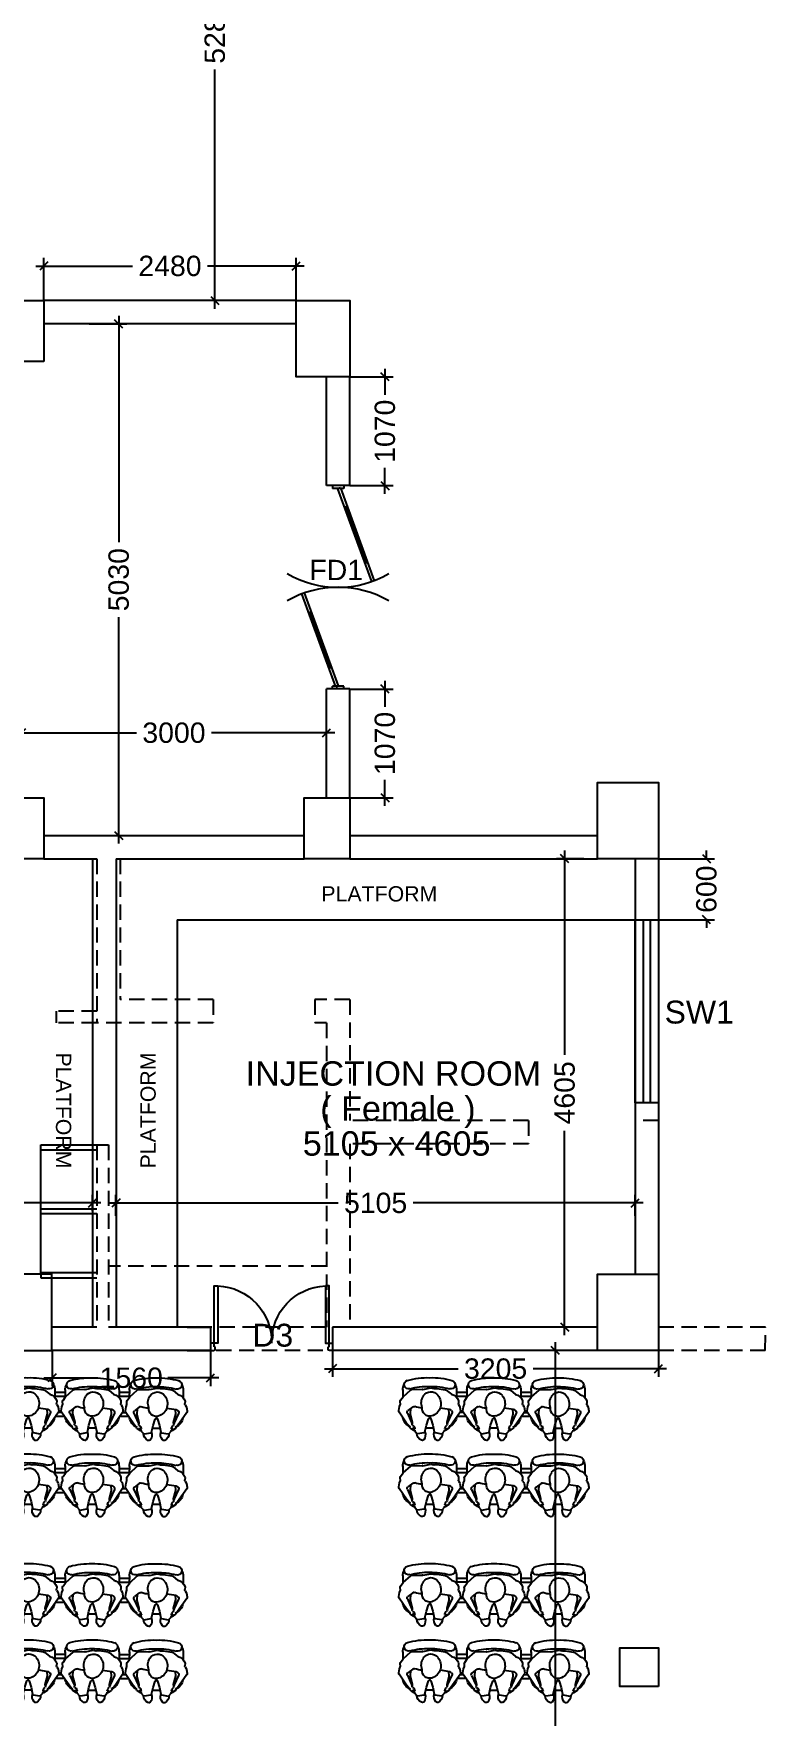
# Model space of a CAD drawing. Extents: x 6345096 to 6738923, y -6490958 to -6305885.
# Drawn here: x 6583974 to 6591169, y -6417014 to -6400465 of the extents above; entities that cross this region are included whole.
import ezdxf
from ezdxf.enums import TextEntityAlignment as Align

# ---------------------------------------------------------------- set-up
doc = ezdxf.new("R2010")
doc.units = 0
doc.header["$LTSCALE"] = 600
doc.header["$MEASUREMENT"] = 0
doc.header["$PDMODE"] = 35
doc.linetypes.add('HIDDEN', pattern=[0.375, 0.25, -0.125])
doc.layers.get('0').update_dxf_attribs({"linetype": 'CONTINUOUS'})
doc.layers.get('Defpoints').update_dxf_attribs({"linetype": 'CONTINUOUS'})
for name, color, linetype in [('8', 8, 'CONTINUOUS'), ('Counter', 7, 'CONTINUOUS'), ('DOOR', 32, 'CONTINUOUS'), ('Fire Door', 10, 'CONTINUOUS'), ('FURN', 32, 'CONTINUOUS'), ('furniture', 33, 'CONTINUOUS'), ('HS', 251, 'CONTINUOUS'), ('joinery', 7, 'CONTINUOUS'), ('LA-column', 3, 'CONTINUOUS'), ('Room Dim', 1, 'CONTINUOUS'), ('T Wall', 8, 'CONTINUOUS'), ('TEXT', 6, 'CONTINUOUS'), ('Walls', 7, 'CONTINUOUS'), ('WIN', 151, 'CONTINUOUS'), ('Working Dim', 5, 'CONTINUOUS')]:
    doc.layers.add(name, color=color, linetype=linetype)
doc.styles.add('ari', font='arial.ttf')
doc.styles.add('ARIAL', font='arial.ttf')
doc.dimstyles.new('int. dim', dxfattribs={"dimtxt": 200, "dimasz": 80, "dimexe": 80, "dimexo": 0, "dimgap": 70, "dimtad": 0, "dimdec": 0, "dimzin": 12, "dimdsep": 46, "dimtxsty": 'ari', "dimblk": 'OBLIQUE', "dimcen": 2, "dimdle": 80, "dimclrd": 256, "dimclre": 256, "dimclrt": 6, "dimadec": 0, "dimazin": 0, "dimtfac": 1, "dimtdec": 0, "dimtix": 1, "dimtmove": 2, "dimatfit": 3, "dimfxl": 1, "dimtolj": 1, "dimtzin": 0, "dimlwd": -1, "dimlwe": -1, "dimarcsym": 0})

# ---------------------------------------------------------------- blocks, each defined once
blk = doc.blocks.new('A$C6F2C55AD')
at = {"layer": 'furniture', "color": 8}
for p, q in [((-379, 896), (-303, 896)), ((-309, 892), (-377, 818)), ((-274, 917), (-309, 892)), ((-236, 919), (-260, 921)), ((-212, 928), (-236, 919)), ((-172, 935), (-212, 928)), ((-209, 798), (-173, 844)), ((-50, 857), (-157, 931)), ((-148, 850), (-56, 808)), ((-25, 837), (-50, 857)), ((-19, 827), (-25, 837)), ((-381, 699), (-397, 621)), ((-383, 803), (-381, 703)), ((-56, 808), (-40, 802)), ((-7, 824), (-15, 825)), ((-8, 781), (4, 776)), ((-1, 787), (-5, 793)), ((5, 781), (-1, 787)), ((24, 785), (0, 820)), ((0, 792), (11, 789)), ((0, 593), (0, 669)), ((11, 789), (19, 779)), ((-397, 621), (-391, 593)), ((-391, 588), (-392, 559)), ((-392, 559), (-379, 478)), ((-200, 528), (-187, 436)), ((-375, 468), (-334, 417)), ((-374, 366), (-301, 366)), ((-355, 366), (-355, 265)), ((-316, 366), (-316, 265)), ((-269, 348), (-244, 349)), ((-232, 346), (-216, 336)), ((-208, 333), (-172, 327)), ((-187, 436), (-173, 418)), ((-157, 331), (-50, 405)), ((-148, 412), (-56, 454)), ((-119, 356), (-119, 275)), ((-56, 454), (-40, 459)), ((-50, 405), (-25, 425)), ((-40, 459), (-29, 462)), ((-25, 425), (-19, 435)), ((-15, 437), (-7, 438)), ((2, 482), (-10, 477)), ((-3, 469), (3, 477)), ((11, 473), (-3, 469)), ((0, 442), (24, 477)), ((4, 481), (2, 482)), ((3, 477), (4, 481)), ((19, 483), (11, 473)), ((-383, 172), (-381, 72)), ((-379, 265), (-303, 265)), ((-309, 261), (-377, 187)), ((-374, 265), (-303, 265)), ((-274, 286), (-309, 261)), ((-236, 288), (-260, 290)), ((-212, 297), (-236, 288)), ((-172, 304), (-212, 297)), ((-209, 167), (-173, 213)), ((-157, 331), (-157, 300)), ((-50, 226), (-157, 300)), ((-148, 219), (-56, 177)), ((-56, 177), (-40, 171)), ((-25, 206), (-50, 226)), ((-19, 196), (-25, 206)), ((-7, 193), (-15, 194)), ((24, 154), (0, 189)), ((-381, 68), (-397, -10)), ((-8, 151), (4, 145)), ((-1, 156), (-5, 162)), ((5, 150), (-1, 156)), ((0, 162), (11, 158)), ((0, -38), (0, 38)), ((11, 158), (19, 148)), ((-397, -10), (-391, -38)), ((-391, -43), (-392, -72)), ((-392, -72), (-379, -153)), ((-375, -163), (-334, -214)), ((-200, -103), (-187, -195)), ((2, -149), (-10, -154)), ((-3, -162), (3, -154)), ((11, -158), (-3, -162)), ((0, -189), (24, -154)), ((4, -150), (2, -149)), ((3, -154), (4, -150)), ((19, -148), (11, -158)), ((-379, -265), (-301, -265)), ((-355, -265), (-355, -366)), ((-316, -265), (-316, -366)), ((-269, -283), (-244, -282)), ((-232, -285), (-216, -295)), ((-172, -327), (-212, -334)), ((-208, -298), (-172, -304)), ((-187, -195), (-173, -213)), ((-157, -300), (-50, -226)), ((-157, -300), (-157, -331)), ((-50, -405), (-157, -331)), ((-148, -219), (-56, -177)), ((-119, -275), (-119, -356)), ((-56, -177), (-40, -171)), ((-50, -226), (-25, -206)), ((-40, -171), (-29, -169)), ((-25, -206), (-19, -196)), ((-15, -194), (-7, -193)), ((-383, -459), (-381, -559)), ((-379, -366), (-303, -366)), ((-309, -370), (-377, -444)), ((-374, -366), (-303, -366)), ((-274, -345), (-309, -370)), ((-236, -343), (-260, -341)), ((-212, -334), (-236, -343)), ((-209, -464), (-173, -418)), ((-148, -412), (-56, -454)), ((-56, -454), (-40, -459)), ((-25, -425), (-50, -405)), ((-19, -435), (-25, -425)), ((-7, -438), (-15, -437)), ((-8, -480), (4, -486)), ((-1, -475), (-5, -469)), ((5, -481), (-1, -475)), ((24, -477), (0, -442)), ((0, -469), (11, -473)), ((11, -473), (19, -483)), ((-381, -563), (-397, -641)), ((-397, -641), (-391, -668)), ((0, -669), (0, -593)), ((-391, -674), (-392, -703)), ((-392, -703), (-379, -784)), ((-375, -793), (-334, -844)), ((-200, -734), (-187, -826)), ((-187, -826), (-173, -844)), ((-148, -850), (-56, -808)), ((-56, -808), (-40, -802)), ((-40, -802), (-29, -800)), ((-25, -837), (-19, -827)), ((-15, -825), (-7, -824)), ((2, -780), (-10, -785)), ((-3, -793), (3, -785)), ((11, -789), (-3, -793)), ((0, -820), (24, -785)), ((4, -781), (2, -780)), ((3, -785), (4, -781)), ((19, -779), (11, -789)), ((-379, -896), (-301, -896)), ((-269, -914), (-244, -913)), ((-232, -916), (-216, -926)), ((-208, -929), (-172, -935)), ((-157, -931), (-50, -857)), ((-50, -857), (-25, -837))]:
    blk.add_line(p, q, dxfattribs=at)
for points in [[(-193, 818), (-141, 822), (-59, 802), (-42, 803)], [(-42, 459), (-59, 460), (-141, 440), (-187, 443)], [(-193, 188), (-141, 191), (-59, 171), (-42, 172)], [(-42, -172), (-59, -171), (-141, -191), (-187, -188)], [(-193, -443), (-141, -440), (-59, -460), (-42, -459)], [(-42, -803), (-59, -802), (-141, -822), (-187, -819)]]:
    blk.add_lwpolyline(points, dxfattribs=at)
for points in [[(24, 781), (52, 756, -0.259848), (54, 749), (43, 683, -0.302547), (37, 677), (-30, 662), (-92, 642), (-107, 628), (-92, 620), (-30, 600), (37, 585, -0.302547), (43, 578), (54, 513, -0.259848), (52, 506), (24, 481)], [(24, 150), (52, 125, -0.259848), (54, 118), (43, 52, -0.302547), (37, 46), (-30, 31), (-92, 11), (-107, -3), (-92, -11), (-30, -31), (37, -46, -0.302547), (43, -52), (54, -118, -0.259848), (52, -125), (24, -150)], [(24, -481), (52, -506, -0.259848), (54, -513), (43, -578, -0.302547), (37, -585), (-30, -600), (-92, -620), (-107, -633), (-92, -642), (-30, -662), (37, -677, -0.302547), (43, -683), (54, -749, -0.259848), (52, -756), (24, -781)]]:
    blk.add_lwpolyline(points, format="xyb", dxfattribs=at)
for points in [[(115, 689, 0.28165), (118, 712, 0.281432), (52, 756, -0.259848), (54, 749), (43, 683, -0.302547), (37, 677, 0.254294)], [(115, 58, 0.28165), (118, 81, 0.281432), (52, 125, -0.259848), (54, 118), (43, 52, -0.302547), (37, 46, 0.254294)], [(115, -573, 0.28165), (118, -550, 0.281432), (52, -506, -0.259848), (54, -513), (43, -578, -0.302547), (37, -585, 0.254294)]]:
    blk.add_lwpolyline(points, format="xyb", close=True, dxfattribs=at)
for centre, radius, start, end in [((236, 652), 733, 164.361, 181.6247), ((-429, 838), 43.2, 344.361, 164.361), ((-374, 771), 125, 90, 118.9699), ((-262, 900), 20.7, 84.2936, 126.1379), ((-157, 832), 20.7, 65.5125, 142.3991), ((-168, 914), 20.7, 55.2478, 99.1519), ((-125, 771), 125, 25.4407, 79.8153), ((236, 652), 647, 164.361, 181.8419), ((-362, 803), 20.7, 137.3161, 180.8191), ((-402, 703), 20.7, 348.8982, 0.8191), ((-269, 619), 89.1, 123.3122, 231.3111), ((-250, 591), 122, 67.1497, 123.3122), ((-193, 785), 20.7, 142.3991, 201.4261), ((-409, 700), 211, 1.1807, 21.4261), ((-192, 631), 73.9, 343.9718, 98.0509), ((-37, 793), 10.2, 45.435, 108.1784), ((-5, 806), 24.7, 193.9888, 263.5389), ((-15, 829), 4.56, 211.6328, 266.4385), ((-8, 814), 9.9, 34.2468, 86.4385), ((-3, 788), 5.09, 52.4637, 108.4149), ((0, 781), 6.05, 308.4181, 329.2946), ((3, 779), 2.67, 329.2946, 45.0334), ((21, 780), 2.15, 218.553, 288.5809), ((20, 783), 4.98, 288.5809, 18.6143), ((236, 610), 733, 178.3753, 195.639), ((236, 610), 647, 178.1581, 195.639), ((-411, 589), 20.7, 357.1355, 11.8973), ((-242, 652), 131, 231.3111, 285.5429), ((-240, 645), 124, 285.5429, 343.9718), ((62, 513), 75.9, 47.3296, 108.8978), ((49, 588), 82.7, 271.2733, 329.4641), ((98, 552), 22.8, 344.3632, 47.2828), ((-429, 424), 43.2, 195.639, 15.639), ((-374, 491), 125, 241.0301, 270), ((-358, 481), 20.7, 189.3001, 218.6806), ((-238, 442), 99.4, 194.4561, 251.4627), ((-243, 329), 20.7, 58.0246, 92.8591), ((-205, 354), 20.7, 238.0246, 260.8481), ((-157, 430), 20.7, 217.6009, 294.4875), ((-125, 491), 125, 280.1847, 334.5593), ((-7, 453), 24.1, 96.9092, 158.3871), ((-15, 432), 4.56, 93.5615, 148.3672), ((-8, 447), 9.9, 273.5615, 325.7532), ((21, 481), 2.15, 71.4191, 141.447), ((20, 479), 4.98, 341.3857, 71.4191), ((236, 21), 733, 164.361, 181.6247), ((-429, 207), 43.2, 344.361, 164.361), ((-374, 140), 125, 90, 118.9699), ((236, 21), 647, 164.361, 181.8419), ((-362, 173), 20.7, 137.3161, 180.8191), ((-262, 270), 20.7, 84.2936, 126.1379), ((-193, 154), 20.7, 142.3991, 201.4261), ((-157, 201), 20.7, 65.5125, 142.3991), ((-168, 348), 20.7, 260.8481, 304.7522), ((-168, 283), 20.7, 55.2478, 99.1519), ((-125, 140), 125, 25.4407, 79.8153), ((-37, 162), 10.2, 45.435, 108.1784), ((-5, 175), 24.7, 193.9888, 263.5389), ((-15, 198), 4.56, 211.6328, 266.4385), ((-8, 184), 9.9, 34.2468, 86.4385), ((236, -21), 733, 178.3753, 195.639), ((236, -21), 647, 178.1581, 195.639), ((-402, 72), 20.7, 348.8982, 0.8191), ((-269, -12), 89.1, 123.3122, 231.3111), ((-250, -40), 122, 67.1497, 123.3122), ((-409, 69), 211, 1.1807, 21.4261), ((-192, 0), 73.9, 343.9718, 98.0509), ((-3, 157), 5.09, 52.4637, 108.4149), ((0, 150), 6.05, 308.4181, 329.2946), ((3, 148), 2.67, 329.2946, 45.0334), ((21, 149), 2.15, 218.553, 288.5809), ((20, 152), 4.98, 288.5809, 18.6143), ((-411, -42), 20.7, 357.1355, 11.8973), ((-358, -150), 20.7, 189.3001, 218.6806), ((-242, 21), 131, 231.3111, 285.5429), ((-240, 14), 124, 285.5429, 343.9718), ((-7, -178), 24.1, 96.9092, 158.3871), ((21, -149), 2.15, 71.4191, 141.447), ((20, -152), 4.98, 341.3857, 71.4191), ((62, -118), 75.9, 47.3296, 108.8978), ((49, -43), 82.7, 271.2733, 329.4641), ((98, -79), 22.8, 344.3632, 47.2828), ((-429, -207), 43.2, 195.639, 15.639), ((-374, -140), 125, 241.0301, 270), ((-238, -189), 99.4, 194.4561, 251.4627), ((-243, -302), 20.7, 58.0246, 92.8591), ((-205, -277), 20.7, 238.0246, 260.8481), ((-157, -201), 20.7, 217.6009, 294.4875), ((-168, -283), 20.7, 260.8481, 304.7522), ((-168, -348), 20.7, 55.2478, 99.1519), ((-125, -140), 125, 280.1847, 334.5593), ((-15, -198), 4.56, 93.5615, 148.3672), ((-8, -184), 9.9, 273.5615, 325.7532), ((236, -610), 733, 164.361, 181.6247), ((-429, -424), 43.2, 344.361, 164.361), ((-374, -491), 125, 90, 118.9699), ((236, -610), 647, 164.361, 181.8419), ((-362, -458), 20.7, 137.3161, 180.8191), ((-262, -361), 20.7, 84.2936, 126.1379), ((-193, -477), 20.7, 142.3991, 201.4261), ((-409, -562), 211, 1.1807, 21.4261), ((-157, -430), 20.7, 65.5125, 142.3991), ((-125, -491), 125, 25.4407, 79.8153), ((-37, -469), 10.2, 45.435, 108.1784), ((-5, -456), 24.7, 193.9888, 263.5389), ((-15, -432), 4.56, 211.6328, 266.4385), ((-8, -447), 9.9, 34.2468, 86.4385), ((-3, -473), 5.09, 52.4637, 108.4149), ((0, -481), 6.05, 308.4181, 329.2946), ((3, -483), 2.67, 329.2946, 45.0334), ((21, -481), 2.15, 218.553, 288.5809), ((20, -479), 4.98, 288.5809, 18.6143), ((236, -652), 733, 178.3753, 195.639), ((236, -652), 647, 178.1581, 195.639), ((-402, -559), 20.7, 348.8982, 0.8191), ((-269, -643), 89.1, 123.3122, 231.3111), ((-250, -671), 122, 67.1497, 123.3122), ((-240, -617), 124, 285.5429, 343.9718), ((-192, -631), 73.9, 343.9718, 98.0509), ((-429, -838), 43.2, 195.639, 15.639), ((-411, -673), 20.7, 357.1355, 11.8973), ((-358, -781), 20.7, 189.3001, 218.6806), ((-242, -610), 131, 231.3111, 285.5429), ((-125, -771), 125, 280.1847, 334.5593), ((-7, -809), 24.1, 96.9092, 158.3871), ((-15, -829), 4.56, 93.5615, 148.3672), ((-8, -814), 9.9, 273.5615, 325.7532), ((21, -780), 2.15, 71.4191, 141.447), ((20, -783), 4.98, 341.3857, 71.4191), ((62, -749), 75.9, 47.3296, 108.8978), ((49, -674), 82.7, 271.2733, 329.4641), ((98, -710), 22.8, 344.3632, 47.2828), ((-374, -771), 125, 241.0301, 270), ((-238, -820), 99.4, 194.4561, 251.4627), ((-243, -933), 20.7, 58.0246, 92.8591), ((-205, -908), 20.7, 238.0246, 260.8481), ((-157, -832), 20.7, 217.6009, 294.4875), ((-168, -914), 20.7, 260.8481, 304.7522)]:
    blk.add_arc(centre, radius, start, end, dxfattribs=at)
blk = doc.blocks.new('_Oblique')
at = {"color": 0, "linetype": 'ByBlock', "lineweight": -2}
blk.add_line((-0.5, -0.5), (0.5, 0.5), dxfattribs=at)
blk = doc.blocks.new('*D290')
at = {"layer": 'Defpoints', "color": 0, "transparency": 16777216}
for p in [(6589104, -6413415), (6589105, -6413415, 5), (6589105, -6432804, 5)]:
    blk.add_point(p, dxfattribs=at)
at = {"layer": 'Working Dim', "transparency": 16777216}
for p, q in [((6589104, -6413335), (6589104, -6422673)), ((6589105, -6413415), (6589024, -6413415)), ((6589104, -6432884), (6589104, -6423546)), ((6589105, -6432804), (6589024, -6432804))]:
    blk.add_line(p, q, dxfattribs=at)
at = {"layer": 'Working Dim', "transparency": 16777216, "xscale": 80, "yscale": 80, "zscale": 80}
for p, rotation in [((6589104, -6413415), 90), ((6589104, -6432804), 270)]:
    blk.add_blockref('_Oblique', p, dxfattribs=dict(at, rotation=rotation))
at = {"layer": 'Working Dim', "color": 6, "transparency": 16777216, "insert": (6589104, -6423109), "char_height": 200, "attachment_point": 5, "rotation": 90, "style": 'ari'}
blk.add_mtext('\\A1;19390', dxfattribs=at)
blk = doc.blocks.new('*D1313')
at = {"layer": 'Defpoints', "color": 0, "transparency": 16777216}
for p in [(6585756, -6397810), (6586484, -6397810, -2), (6586484, -6403090, -2)]:
    blk.add_point(p, dxfattribs=at)
at = {"layer": 'Working Dim', "transparency": 16777216}
for p, q in [((6586484, -6397810), (6585676, -6397810)), ((6585756, -6397730), (6585756, -6400081)), ((6585756, -6403170), (6585756, -6400818)), ((6586484, -6403090), (6585676, -6403090))]:
    blk.add_line(p, q, dxfattribs=at)
at = {"layer": 'Working Dim', "transparency": 16777216, "xscale": 80, "yscale": 80, "zscale": 80}
for p, rotation in [((6585756, -6397810), 90), ((6585756, -6403090), 270)]:
    blk.add_blockref('_Oblique', p, dxfattribs=dict(at, rotation=rotation))
at = {"layer": 'Working Dim', "color": 6, "transparency": 16777216, "insert": (6585756, -6400450), "char_height": 200, "attachment_point": 5, "rotation": 90, "style": 'ari'}
blk.add_mtext('\\A1;5280', dxfattribs=at)
blk = doc.blocks.new('*D1314')
at = {"layer": 'Defpoints', "color": 0, "transparency": 16777216}
for p in [(6583854, -6407263, 15), (6586855, -6407341), (6586855, -6407355, 16)]:
    blk.add_point(p, dxfattribs=at)
at = {"layer": 'Working Dim', "transparency": 16777216}
for p, q in [((6583854, -6407263), (6583854, -6407421)), ((6586855, -6407355), (6586855, -6407261)), ((6583774, -6407341), (6584986, -6407341)), ((6586935, -6407341), (6585723, -6407341))]:
    blk.add_line(p, q, dxfattribs=at)
at = {"layer": 'Working Dim', "transparency": 16777216, "xscale": 80, "yscale": 80, "zscale": 80, "rotation": 180}
blk.add_blockref('_Oblique', (6583854, -6407341), dxfattribs=at)
at = {"layer": 'Working Dim', "transparency": 16777216, "xscale": 80, "yscale": 80, "zscale": 80}
blk.add_blockref('_Oblique', (6586855, -6407341), dxfattribs=at)
at = {"layer": 'Working Dim', "color": 6, "transparency": 16777216, "insert": (6585354, -6407341), "char_height": 200, "attachment_point": 5, "style": 'ari'}
blk.add_mtext('\\A1;3000', dxfattribs=at)
blk = doc.blocks.new('*D1323')
at = {"layer": 'Defpoints', "color": 0, "transparency": 16777216}
for p in [(6584519, -6403320, 6), (6584811, -6403320), (6584519, -6408350, 2)]:
    blk.add_point(p, dxfattribs=at)
at = {"layer": 'Working Dim', "transparency": 16777216}
for p, q in [((6584811, -6403240), (6584811, -6405467)), ((6584519, -6403320), (6584891, -6403320)), ((6584811, -6408430), (6584811, -6406203)), ((6584519, -6408350), (6584891, -6408350))]:
    blk.add_line(p, q, dxfattribs=at)
at = {"layer": 'Working Dim', "transparency": 16777216, "xscale": 80, "yscale": 80, "zscale": 80}
for p, rotation in [((6584811, -6403320), 90), ((6584811, -6408350), 270)]:
    blk.add_blockref('_Oblique', p, dxfattribs=dict(at, rotation=rotation))
at = {"layer": 'Working Dim', "color": 6, "transparency": 16777216, "insert": (6584811, -6405835), "char_height": 200, "attachment_point": 5, "rotation": 90, "style": 'ari'}
blk.add_mtext('\\A1;5030', dxfattribs=at)
blk = doc.blocks.new('*D1350')
at = {"layer": 'Defpoints', "color": 0, "transparency": 16777216}
for p in [(6584075, -6402750), (6584075, -6403090), (6586555, -6403090)]:
    blk.add_point(p, dxfattribs=at)
at = {"layer": 'Working Dim', "transparency": 16777216}
for p, q in [((6583995, -6402750), (6584945, -6402750)), ((6584075, -6403090), (6584075, -6402670)), ((6586635, -6402750), (6585685, -6402750)), ((6586555, -6403090), (6586555, -6402670))]:
    blk.add_line(p, q, dxfattribs=at)
at = {"layer": 'Working Dim', "transparency": 16777216, "xscale": 80, "yscale": 80, "zscale": 80, "rotation": 180}
blk.add_blockref('_Oblique', (6584075, -6402750), dxfattribs=at)
at = {"layer": 'Working Dim', "transparency": 16777216, "xscale": 80, "yscale": 80, "zscale": 80}
blk.add_blockref('_Oblique', (6586555, -6402750), dxfattribs=at)
at = {"layer": 'Working Dim', "color": 6, "transparency": 16777216, "insert": (6585315, -6402750), "char_height": 200, "attachment_point": 5, "style": 'ari'}
blk.add_mtext('\\A1;2480', dxfattribs=at)
blk = doc.blocks.new('*D1351')
at = {"layer": 'Defpoints', "color": 0, "transparency": 16777216}
for p in [(6587085, -6403840), (6587429, -6403840), (6587085, -6404910)]:
    blk.add_point(p, dxfattribs=at)
at = {"layer": 'Working Dim', "transparency": 16777216}
for p, q in [((6587429, -6403760), (6587429, -6404016)), ((6587085, -6403840), (6587509, -6403840)), ((6587429, -6404990), (6587429, -6404734)), ((6587085, -6404910), (6587509, -6404910))]:
    blk.add_line(p, q, dxfattribs=at)
at = {"layer": 'Working Dim', "transparency": 16777216, "xscale": 80, "yscale": 80, "zscale": 80}
for p, rotation in [((6587429, -6403840), 90), ((6587429, -6404910), 270)]:
    blk.add_blockref('_Oblique', p, dxfattribs=dict(at, rotation=rotation))
at = {"layer": 'Working Dim', "color": 6, "transparency": 16777216, "insert": (6587429, -6404375), "char_height": 200, "attachment_point": 5, "rotation": 90, "style": 'ari'}
blk.add_mtext('\\A1;1070', dxfattribs=at)
blk = doc.blocks.new('*D1352')
at = {"layer": 'Defpoints', "color": 0, "transparency": 16777216}
for p in [(6587085, -6406910, 11), (6587085, -6407979), (6587429, -6407979)]:
    blk.add_point(p, dxfattribs=at)
at = {"layer": 'Working Dim', "transparency": 16777216}
for p, q in [((6587085, -6406910), (6587509, -6406910)), ((6587429, -6406830), (6587429, -6407086)), ((6587429, -6408059), (6587429, -6407803)), ((6587085, -6407979), (6587509, -6407979))]:
    blk.add_line(p, q, dxfattribs=at)
at = {"layer": 'Working Dim', "transparency": 16777216, "xscale": 80, "yscale": 80, "zscale": 80}
for p, rotation in [((6587429, -6406910), 90), ((6587429, -6407979), 270)]:
    blk.add_blockref('_Oblique', p, dxfattribs=dict(at, rotation=rotation))
at = {"layer": 'Working Dim', "color": 6, "transparency": 16777216, "insert": (6587429, -6407445), "char_height": 200, "attachment_point": 5, "rotation": 90, "style": 'ari'}
blk.add_mtext('\\A1;1070', dxfattribs=at)
blk = doc.blocks.new('A$C15456D16')
at = {"layer": 'Fire Door'}
for p, q in [((979, 23), (65, 355)), ((979, 23), (65, 355)), ((979, 23), (65, 355)), ((969, -4), (56, 329)), ((969, -4), (56, 329)), ((969, -4), (56, 329)), ((248, 289), (238, 262)), ((248, 289), (238, 262)), ((248, 289), (238, 262)), ((791, 76), (243, 276)), ((791, 76), (243, 276)), ((791, 76), (243, 276)), ((-1000, 56), (-972, 56)), ((-1000, -56), (-1000, 56)), ((-1000, 56), (-972, 56)), ((-1000, -56), (-1000, 56)), ((-1000, 56), (-972, 56)), ((-1000, -56), (-1000, 56)), ((-979, -23), (-969, 4)), ((-979, -23), (-969, 4)), ((-979, -23), (-969, 4)), ((-972, -56), (-972, 56)), ((-972, -56), (-972, 56)), ((-972, -56), (-972, 56)), ((-969, 4), (-56, -329)), ((-969, 4), (-56, -329)), ((-969, 4), (-56, -329)), ((796, 89), (786, 63)), ((796, 89), (786, 63)), ((796, 89), (786, 63)), ((979, 23), (969, -4)), ((979, 23), (969, -4)), ((979, 23), (969, -4)), ((1000, 56), (972, 56)), ((972, -56), (972, 56)), ((1000, 56), (972, 56)), ((972, -56), (972, 56)), ((1000, 56), (972, 56)), ((972, -56), (972, 56)), ((1000, -56), (1000, 56)), ((1000, -56), (1000, 56)), ((1000, -56), (1000, 56)), ((-1000, -56), (-972, -56)), ((-1000, -56), (-972, -56)), ((-1000, -56), (-972, -56)), ((-979, -23), (-65, -355)), ((-979, -23), (-65, -355)), ((-979, -23), (-65, -355)), ((-796, -89), (-786, -63)), ((-796, -89), (-786, -63)), ((-796, -89), (-786, -63)), ((-791, -76), (-243, -276)), ((-791, -76), (-243, -276)), ((-791, -76), (-243, -276)), ((1000, -56), (972, -56)), ((1000, -56), (972, -56)), ((1000, -56), (972, -56)), ((-238, -262), (-248, -289)), ((-238, -262), (-248, -289)), ((-238, -262), (-248, -289))]:
    blk.add_line(p, q, dxfattribs=at)
at = {"layer": 'Fire Door', "extrusion": (0, 0, -1)}
for centre, major_axis, start_param, end_param in [((-1000, 0), (-1000, 0), 2.617886, 3.665084), ((-1000, 0), (-1000, 0), 2.617886, 3.665084), ((-1000, 0), (-1000, 0), 2.617886, 3.665084), ((1000, 0), (1000, 0), 2.618102, 3.665299), ((1000, 0), (1000, 0), 2.618102, 3.665299), ((1000, 0), (1000, 0), 2.618102, 3.665299)]:
    blk.add_ellipse(centre, major_axis=major_axis, ratio=1, start_param=start_param, end_param=end_param, dxfattribs=at)
blk = doc.blocks.new('*D2061')
at = {"layer": 'Defpoints', "color": 0, "transparency": 16777216}
for p in [(6586914, -6413415, 3), (6590119, -6413415, 2), (6586914, -6413595)]:
    blk.add_point(p, dxfattribs=at)
at = {"layer": 'Working Dim', "transparency": 16777216}
for p, q in [((6586914, -6413415), (6586914, -6413675)), ((6590119, -6413415), (6590119, -6413675)), ((6586834, -6413595), (6588148, -6413595)), ((6590199, -6413595), (6588886, -6413595))]:
    blk.add_line(p, q, dxfattribs=at)
at = {"layer": 'Working Dim', "transparency": 16777216, "xscale": 80, "yscale": 80, "zscale": 80, "rotation": 180}
blk.add_blockref('_Oblique', (6586914, -6413595), dxfattribs=at)
at = {"layer": 'Working Dim', "transparency": 16777216, "xscale": 80, "yscale": 80, "zscale": 80}
blk.add_blockref('_Oblique', (6590119, -6413595), dxfattribs=at)
at = {"layer": 'Working Dim', "color": 6, "transparency": 16777216, "insert": (6588517, -6413595), "char_height": 200, "attachment_point": 5, "style": 'ari'}
blk.add_mtext('\\A1;3205', dxfattribs=at)
blk = doc.blocks.new('Z$W@#10897')
at = {"layer": 'DOOR'}
for p, q in [((44, 88), (0, 88)), ((0, 88), (0, 0)), ((0, 0), (44, 0)), ((44, 44), (44, 88)), ((56, 44), (44, 44)), ((44, 0), (44, 2)), ((56, 12), (54, 12)), ((56, 12), (56, 44)), ((1444, 12), (1444, 44)), ((1444, 44), (1456, 44)), ((1444, 12), (1446, 12)), ((1456, 44), (1456, 88)), ((1456, 88), (1500, 88)), ((1456, 0), (1456, 2)), ((1500, 0), (1456, 0)), ((1500, 88), (1500, 0))]:
    blk.add_line(p, q, dxfattribs=at)
for points in [[(88, 794), (88, 88), (44, 88), (44, 794)], [(1412, 794), (1412, 88), (1456, 88), (1456, 794)]]:
    blk.add_lwpolyline(points, close=True, dxfattribs=at)
at = {"layer": 'DOOR', "color": 145}
for centre, start, end in [((57, 102), 358.8871, 87.3823), ((1443, 102), 92.6177, 181.1129)]:
    blk.add_arc(centre, 693, start, end, dxfattribs=at)
at = {"layer": 'DOOR'}
for centre, start, end in [((44, 12), 270, 0), ((1456, 12), 180, 270)]:
    blk.add_arc(centre, 9.92, start, end, dxfattribs=at)
blk = doc.blocks.new('*D2393')
at = {"layer": 'Defpoints', "color": 0, "transparency": 16777216}
for p in [(6579449, -6412046, 2), (6584554, -6411965), (6584554, -6412046, 20)]:
    blk.add_point(p, dxfattribs=at)
at = {"layer": 'Working Dim', "transparency": 16777216}
for p, q in [((6579449, -6412046), (6579449, -6411885)), ((6584554, -6412046), (6584554, -6411885)), ((6579369, -6411965), (6581633, -6411965)), ((6584634, -6411965), (6582371, -6411965))]:
    blk.add_line(p, q, dxfattribs=at)
at = {"layer": 'Working Dim', "transparency": 16777216, "xscale": 80, "yscale": 80, "zscale": 80, "rotation": 180}
blk.add_blockref('_Oblique', (6579449, -6411965), dxfattribs=at)
at = {"layer": 'Working Dim', "transparency": 16777216, "xscale": 80, "yscale": 80, "zscale": 80}
blk.add_blockref('_Oblique', (6584554, -6411965), dxfattribs=at)
at = {"layer": 'Working Dim', "color": 6, "transparency": 16777216, "insert": (6582002, -6411965), "char_height": 200, "attachment_point": 5, "style": 'ari'}
blk.add_mtext('\\A1;5105', dxfattribs=at)
blk = doc.blocks.new('*D2395')
at = {"layer": 'Defpoints', "color": 0, "transparency": 16777216}
for p in [(6589384, -6408579, 2), (6589196, -6413185), (6589384, -6413185, 3)]:
    blk.add_point(p, dxfattribs=at)
at = {"layer": 'Working Dim', "transparency": 16777216}
for p, q in [((6589384, -6408579), (6589116, -6408579)), ((6589196, -6408499), (6589196, -6410509)), ((6589196, -6413265), (6589196, -6411256)), ((6589384, -6413185), (6589116, -6413185))]:
    blk.add_line(p, q, dxfattribs=at)
at = {"layer": 'Working Dim', "transparency": 16777216, "xscale": 80, "yscale": 80, "zscale": 80}
for p, rotation in [((6589196, -6408579), 90), ((6589196, -6413185), 270)]:
    blk.add_blockref('_Oblique', p, dxfattribs=dict(at, rotation=rotation))
at = {"layer": 'Working Dim', "color": 6, "transparency": 16777216, "insert": (6589196, -6410882), "char_height": 200, "attachment_point": 5, "rotation": 90, "style": 'ari'}
blk.add_mtext('\\A1;4605', dxfattribs=at)
blk = doc.blocks.new('*D2396')
at = {"layer": 'Defpoints', "color": 0, "transparency": 16777216}
for p in [(6589889, -6411965), (6584784, -6412090, 20), (6589889, -6412090, 2)]:
    blk.add_point(p, dxfattribs=at)
at = {"layer": 'Working Dim', "transparency": 16777216}
for p, q in [((6584784, -6412090), (6584784, -6411885)), ((6589889, -6412090), (6589889, -6411885)), ((6584704, -6411965), (6586968, -6411965)), ((6589969, -6411965), (6587706, -6411965))]:
    blk.add_line(p, q, dxfattribs=at)
at = {"layer": 'Working Dim', "transparency": 16777216, "xscale": 80, "yscale": 80, "zscale": 80, "rotation": 180}
blk.add_blockref('_Oblique', (6584784, -6411965), dxfattribs=at)
at = {"layer": 'Working Dim', "transparency": 16777216, "xscale": 80, "yscale": 80, "zscale": 80}
blk.add_blockref('_Oblique', (6589889, -6411965), dxfattribs=at)
at = {"layer": 'Working Dim', "color": 6, "transparency": 16777216, "insert": (6587337, -6411965), "char_height": 200, "attachment_point": 5, "style": 'ari'}
blk.add_mtext('\\A1;5105', dxfattribs=at)
blk = doc.blocks.new('A$C2CD672AE')
at = {"layer": 'FURN', "color": 8, "linetype": 'HIDDEN'}
blk.add_line((56535.2, 43839.2, 4.8), (54390.1, 43839.2, 4.8), dxfattribs=at)
at = {"layer": 'T Wall', "color": 8, "linetype": 'HIDDEN'}
for p, q in [((54275.1, 46344.5, -9.9), (53875.1, 46344.5, -9.9)), ((53875.1, 46344.5, -9.9), (53875.1, 46229.5, -9.9)), ((54275.1, 46229.5, -9.9), (53875.1, 46229.5, -9.9))]:
    blk.add_line(p, q, dxfattribs=at)
at = {"layer": 'T Wall', "color": 8, "linetype": 'HIDDEN', "ltscale": 10000}
blk.add_line((53725.1, 43772, 7.5), (53725.1, 44979.5, 7.5), dxfattribs=at)
at = {"layer": 'T Wall', "color": 8, "linetype": 'HIDDEN', "ltscale": 10000, "elevation": 7.5}
for points in [[(54275.1, 44979.5), (53725.1, 44979.5), (53725.1, 45029.5), (54275.1, 45029.5)], [(54275.1, 44350.8), (53725.1, 44350.8), (53725.1, 44400.8), (54275.1, 44400.8)], [(54275.1, 43772), (53725.1, 43772), (53725.1, 43722), (54275.1, 43722)]]:
    blk.add_lwpolyline(points, dxfattribs=at)
at = {"layer": 'Walls', "color": 8, "linetype": 'HIDDEN'}
for p, q in [((56235.2, 53334.2, 2.4), (53755.1, 53334.2, 2.4)), ((56235.2, 53103.8, 2.4), (53755, 53103.8, 2.4)), ((56535.2, 51514.3, 2.4), (56535.2, 52584.2, 2.4)), ((56765.2, 51514.3, 2.4), (56765.2, 52584.2, 2.4)), ((56765.2, 51514.3, 2.4), (56535.2, 51514.3, 2.4)), ((56765.2, 49514.3, 2.4), (56535.2, 49514.3, 2.4)), ((56535.2, 48444.6, 2.4), (56535.2, 49514.3, 2.4)), ((56765.2, 48444.4, 2.4), (56765.2, 49514.3, 13.1)), ((53755.1, 48074.3, 2.4), (56315.1, 48074.3, 2.4)), ((53755.1, 47844.4, 2.4), (54275.1, 47844.4, 2.4)), ((54275.1, 47844.4, 2.4), (54275.1, 46229.6, 2.4)), ((54505.1, 47844.4, 2.4), (56315.2, 47844.4, 2.4)), ((54505.1, 47844.4, 2.4), (54505.1, 46459.5, 2.4)), ((55418.8, 46459.5, 2.4), (54505.1, 46459.5, 2.4)), ((55418.8, 46459.5, -32.2), (55418.8, 46229.6, -32.2)), ((56763.8, 46459.5, 2.4), (56418.8, 46459.5, 2.4)), ((56418.8, 46459.5, -32.2), (56418.8, 46229.6, -32.2)), ((56763.8, 46459.5, 2.4), (56763.8, 45269.2, 2.4)), ((55418.8, 46229.6, 2.4), (54275.1, 46229.6, 2.4)), ((56533.8, 46229.5, 2.4), (56418.8, 46229.6, 2.4)), ((56533.8, 46229.5, 2.4), (56533.8, 43239.1, 2.4)), ((58520, 45269.2, 2.4), (56765.2, 45269.2, 2.4)), ((58520, 45269.2, 2.4), (58520, 45039.2, 2.4)), ((59800, 45269.2, 2.4), (59570, 45269.2, 2.4)), ((59570, 45269.2, 2.4), (59570, 43759.1, 2.4)), ((59800, 45269.2, 2.4), (59800, 43759.1, 2.4)), ((54275.1, 45029.5, 2.4), (54390.1, 45029.6, 2.4)), ((54275.1, 45029.5, 2.4), (54275.1, 43239.1, 2.4)), ((54390.1, 45029.6, 2.4), (54390.1, 43239.1, 2.4)), ((58520, 45039.2, 2.4), (56765.2, 45039.2, 2.4)), ((56765.2, 45039.2, 2.4), (56765.2, 43239.1, 2.4)), ((54275.1, 43239.1, 7.1), (53835.1, 43239.1, 7.5)), ((56533.8, 43239.1, 4.9), (54390.1, 43239.1, 7)), ((59200, 43239.1, 2.4), (56765.2, 43239.1, 4.7)), ((60850.1, 43239.1, 2.4), (59800, 43239.1, 2.4)), ((60850, 43009, 2.4), (60850.1, 43239.1, 2.4)), ((59200, 43009.1, 2.4), (53835.1, 43009.1, 7.5)), ((60850, 43009.1, 2.4), (59800, 43009.1, 2.4))]:
    blk.add_line(p, q, dxfattribs=at)
blk = doc.blocks.new('*D2448')
at = {"layer": 'Defpoints', "color": 0, "transparency": 16777216}
for p in [(6584155, -6413415, 8), (6585714, -6413415, 5), (6585714, -6413685)]:
    blk.add_point(p, dxfattribs=at)
at = {"layer": 'Working Dim', "transparency": 16777216}
for p, q in [((6584155, -6413415), (6584155, -6413765)), ((6585714, -6413415), (6585714, -6413765)), ((6584075, -6413685), (6584576, -6413685)), ((6585794, -6413685), (6585293, -6413685))]:
    blk.add_line(p, q, dxfattribs=at)
at = {"layer": 'Working Dim', "transparency": 16777216, "xscale": 80, "yscale": 80, "zscale": 80, "rotation": 180}
blk.add_blockref('_Oblique', (6584155, -6413685), dxfattribs=at)
at = {"layer": 'Working Dim', "transparency": 16777216, "xscale": 80, "yscale": 80, "zscale": 80}
blk.add_blockref('_Oblique', (6585714, -6413685), dxfattribs=at)
at = {"layer": 'Working Dim', "color": 6, "transparency": 16777216, "insert": (6584934, -6413685), "char_height": 200, "attachment_point": 5, "style": 'ari'}
blk.add_mtext('\\A1;1560', dxfattribs=at)
blk = doc.blocks.new('*D2595')
at = {"layer": 'Defpoints', "color": 0, "transparency": 16777216}
for p in [(6590119, -6408579, 2), (6590119, -6409179, 2), (6590590, -6409179)]:
    blk.add_point(p, dxfattribs=at)
at = {"layer": 'Working Dim', "transparency": 16777216}
for p, q in [((6590119, -6408579), (6590670, -6408579)), ((6590590, -6408579), (6590590, -6408499)), ((6590590, -6408579), (6590590, -6408588)), ((6590119, -6409179), (6590670, -6409179)), ((6590590, -6409179), (6590590, -6409171)), ((6590590, -6409179), (6590590, -6409259))]:
    blk.add_line(p, q, dxfattribs=at)
at = {"layer": 'Working Dim', "transparency": 16777216, "xscale": 80, "yscale": 80, "zscale": 80}
for p, rotation in [((6590590, -6408579), 270), ((6590590, -6409179), 90)]:
    blk.add_blockref('_Oblique', p, dxfattribs=dict(at, rotation=rotation))
at = {"layer": 'Working Dim', "color": 6, "transparency": 16777216, "insert": (6590590, -6408879), "char_height": 200, "attachment_point": 5, "rotation": 90, "style": 'ari'}
blk.add_mtext('\\A1;600', dxfattribs=at)

msp = doc.modelspace()

# ---------------------------------------------------------------- linework, layer by layer
at = {"layer": 'LA-column', "color": 2}
for points, elevation in [([(6584074.519, -6403689.722), (6583624.519, -6403689.722), (6583624.519, -6403089.722), (6584074.519, -6403089.722)], 5.131), ([(6587084.533, -6403839.722), (6586554.533, -6403839.722), (6586554.533, -6403089.722), (6587084.533, -6403089.722)], 10.739), ([(6590119.358, -6408579.442), (6589519.358, -6408579.442), (6589519.358, -6407829.442), (6590119.358, -6407829.442)], 9.492), ([(6584074.519, -6408579.442), (6583624.519, -6408579.442), (6583624.519, -6407979.442), (6584074.519, -6407979.442)], 5.131), ([(6587084.533, -6408579.442), (6586634.533, -6408579.442), (6586634.533, -6407979.442), (6587084.533, -6407979.442)], 10.739), ([(6583624.519, -6413414.832), (6584154.519, -6413414.832), (6584154.519, -6412664.832), (6583624.519, -6412664.832)], 5.131), ([(6590119.358, -6413414.832), (6589519.358, -6413414.832), (6589519.358, -6412664.832), (6590119.358, -6412664.832)], 9.492), ([(6590119.358, -6416718.752), (6589739.358, -6416718.752), (6589739.358, -6416338.752), (6590119.358, -6416338.752)], 5.131), ([(6590119.358, -6416718.752), (6589739.358, -6416718.752), (6589739.358, -6416338.752), (6590119.358, -6416338.752)], 5.131)]:
    msp.add_lwpolyline(points, close=True, dxfattribs=dict(at, elevation=elevation))
at = {"layer": 'Walls', "linetype": 'Continuous'}
for p, q in [((6586554.534, -6403089.739, 2.39), (6584074.519, -6403089.739, 2.39)), ((6586554.534, -6403320.099, 2.39), (6584074.429, -6403320.099, 2.39)), ((6586854.537, -6404909.609, 2.39), (6586854.537, -6403839.722, 2.39)), ((6587084.537, -6404909.609, 2.39), (6587084.537, -6403839.722, 2.39)), ((6587084.537, -6404909.609, 2.39), (6586854.537, -6404909.609, 2.39)), ((6587084.537, -6406909.609, 2.39), (6586854.537, -6406909.609, 2.39)), ((6586854.537, -6407979.325, 2.39), (6586854.537, -6406909.609, 2.39)), ((6587084.534, -6407979.459, 2.39), (6587084.534, -6406909.609, 13.128)), ((6584074.519, -6408349.63, 2.39), (6586634.533, -6408349.63, 2.39)), ((6587084.533, -6408349.63, 2.39), (6589519.358, -6408349.63, 2.39)), ((6584074.519, -6408579.459, 2.39), (6584554.416, -6408579.459, 2.39)), ((6584784.416, -6408579.459, 2.39), (6586634.533, -6408579.459, 2.39)), ((6587084.533, -6408579.459, 2.39), (6589519.358, -6408579.459, 2.39)), ((6589889.358, -6408579.442, 2.39), (6589889.358, -6412664.832, 2.39)), ((6590119.358, -6408579.442, 2.39), (6590119.358, -6412664.832, 2.39)), ((6584554.416, -6413184.85, 7.138), (6584154.519, -6413184.85, 7.521)), ((6585714.305, -6413184.85, 6.029), (6584784.416, -6413184.85, 6.918)), ((6585484.312, -6413184.85, 2.39), (6585714.305, -6413184.85, 2.39)), ((6585714.305, -6413184.764, 2.581), (6585714.306, -6413414.866, 2.581)), ((6586914.305, -6413184.762, 2.581), (6586914.306, -6413414.863, 2.581)), ((6589519.358, -6413184.85, 2.39), (6586914.305, -6413184.85, 4.881)), ((6585714.306, -6413414.85, 6.029), (6584154.519, -6413414.85, 7.521)), ((6585484.312, -6413414.868, 5.131), (6585714.306, -6413414.866, 4.54)), ((6589519.358, -6413414.85, 2.39), (6586914.306, -6413414.85, 4.881))]:
    msp.add_line(p, q, dxfattribs=at)
at = {"layer": 'Walls'}
for p, q in [((6584554.416, -6408579.459, 20.49), (6584554.416, -6413184.85, 20.49)), ((6584784.416, -6408579.459, 20.49), (6584784.416, -6413184.85, 20.49))]:
    msp.add_line(p, q, dxfattribs=at)
at = {"layer": 'Walls', "color": 7}
for p, q in [((6585384.453, -6409179.483, 6.204), (6589889.359, -6409179.472, 4.67)), ((6585384.453, -6409179.483, 20.49), (6585384.453, -6413184.85, 20.49))]:
    msp.add_line(p, q, dxfattribs=at)
at = {"layer": 'WIN', "linetype": 'Continuous', "elevation": 2.39}
for points in [[(6589889.358, -6410979.472), (6589889.358, -6409179.472), (6590119.358, -6409179.472), (6590119.358, -6410979.472)], [(6589972.142, -6410979.472), (6589972.142, -6409179.472), (6590036.575, -6409179.472), (6590036.575, -6410979.472)]]:
    msp.add_lwpolyline(points, close=True, dxfattribs=at)

# ---------------------------------------------------------------- block references
at = {"layer": 'DOOR', "xscale": -0.7999999783933163, "yscale": 0.7999999783933163, "zscale": 0.7999999783933163}
msp.add_blockref('Z$W@#10897', (6586914.306, -6413414.797, 2.39), dxfattribs=at)
at = {"layer": 'Fire Door', "color": 3, "lineweight": 0, "xscale": -1, "rotation": 90}
msp.add_blockref('A$C15456D16', (6586967.736, -6405909.59, 2.39), dxfattribs=at)
at = {"layer": 'furniture', "ltscale": 0.75, "xscale": -1, "rotation": 89.90778514928986}
for p in [(6584548.69, -6414180.813, -1.946), (6588499.128, -6414180.813, -1.946), (6584548.69, -6414930.813, -1.946), (6588499.128, -6414930.813, -1.946), (6584548.69, -6416008.785, -1.946), (6588499.128, -6416008.785, -1.946), (6584548.69, -6416758.785, -1.946), (6588499.128, -6416758.785, -1.946)]:
    msp.add_blockref('A$C6F2C55AD', p, dxfattribs=at)
at = {"layer": 'HS'}
msp.add_blockref('A$C2CD672AE', (6530319.294, -6456423.902, 8.17), dxfattribs=at)

# ---------------------------------------------------------------- texts
at = {"layer": '8', "color": 6, "style": 'ari'}
msp.add_text('D3', height=225, dxfattribs=at).set_placement((6586124.594, -6413377.795, 2.581))
at = {"layer": 'Counter', "color": 10, "style": 'ARIAL'}
msp.add_text('PLATFORM', height=150, dxfattribs=at).set_placement((6586803.18, -6408999.58, 2.39))
for rotation, p in [(270, (6584193.445, -6410484.724, 2.39)), (90, (6585174.492, -6411625.665, 2.39))]:
    msp.add_text('PLATFORM', height=150, rotation=rotation, dxfattribs=at).set_placement(p)
at = {"layer": 'Fire Door', "style": 'ARIAL'}
msp.add_text('FD1', height=200, dxfattribs=at).set_placement((6586949.621, -6405839.552, 3.367), align=Align.CENTER)
at = {"layer": 'joinery', "style": 'ari'}
msp.add_text('SW1', height=225, dxfattribs=at).set_placement((6590519.412, -6410200.039, 11.33), align=Align.CENTER)
at = {"layer": 'Room Dim', "style": 'ARIAL'}
msp.add_text('5105 x 4605', height=240, dxfattribs=at).set_placement((6587543.592, -6411379.686), align=Align.MIDDLE_CENTER)
at = {"layer": 'TEXT', "color": 7, "style": 'ARIAL'}
for s, p in [('INJECTION ROOM', (6587511.177, -6410691.091)), ('( Female )', (6587556.525, -6411035.006))]:
    msp.add_text(s, height=240, dxfattribs=at).set_placement(p, align=Align.MIDDLE_CENTER)

# ---------------------------------------------------------------- dimensions: what is measured, and where the dimension line sits
at = {"layer": 'Working Dim', "color": 6}
for base, p1, p2, override, picture, middle in [((6585756.268, -6397809.656, 7.521), (6586484.466, -6403089.744, 5.81), (6586484.463, -6397809.656, 5.81), {"dimtxt": 200, "dimarcsym": 1}, '*D1313', (6585756.268, -6400449.7, 7.521)), ((6584810.782, -6403320.099, 2.39), (6584519.135, -6408349.63, 4.575), (6584519.13, -6403320.099, 8.134), {"dimtxt": 200, "dimarcsym": 1}, '*D1323', (6584810.782, -6405834.865, 2.39)), ((6587428.509, -6403839.722, 2.39), (6587084.537, -6404909.609, 2.39), (6587084.537, -6403839.722, 2.39), {"dimtxt": 200, "dimarcsym": 1}, '*D1351', (6587428.509, -6404374.665, 2.39)), ((6587428.509, -6407979.459, 2.39), (6587084.534, -6406909.609, 13.128), (6587084.534, -6407979.459, 2.39), {"dimtxt": 200, "dimarcsym": 1}, '*D1352', (6587428.509, -6407444.534, 2.39)), ((6589195.85, -6413184.85), (6589384.054, -6408579.459, 2.39), (6589384.054, -6413184.85, 2.519), {"dimtxt": 200, "dimarcsym": 1}, '*D2395', (6589195.85, -6410882.155)), ((6590590.043, -6409179.472), (6590119.358, -6408579.442, 2.39), (6590119.358, -6409179.472, 2.39), {"dimarcsym": 1}, '*D2595', (6590590.043, -6408879.457))]:
    dim = msp.add_linear_dim(base=base, p1=p1, p2=p2, angle=90, dimstyle='int. dim', override=override, dxfattribs=at)
    dim.commit()
    dim.dimension.update_dxf_attribs({"geometry": picture, "text_midpoint": middle})
for base, p1, p2, picture, middle in [((6584074.519, -6402749.819, 2.39), (6586554.534, -6403089.739, 2.39), (6584074.519, -6403089.739, 2.39), '*D1350', (6585314.526, -6402749.819, 2.39)), ((6586854.537, -6407340.793, 2.39), (6583854.429, -6407263.104, 17.114), (6586854.537, -6407355.08, 18.26), '*D1314', (6585354.483, -6407340.793, 2.39)), ((6584554.416, -6411964.567), (6579449.472, -6412046.221, 2.39), (6584554.416, -6412046.221, 20.49), '*D2393', (6582001.944, -6411964.567)), ((6589889.358, -6411964.567), (6584784.416, -6412089.579, 20.49), (6589889.358, -6412089.579, 2.39), '*D2396', (6587336.887, -6411964.567)), ((6586914.306, -6413595.443), (6590119.358, -6413414.822, 2.39), (6586914.306, -6413414.863, 2.581), '*D2061', (6588516.832, -6413595.443))]:
    dim = msp.add_linear_dim(base=base, p1=p1, p2=p2, dimstyle='int. dim', override={"dimtxt": 200, "dimarcsym": 1}, dxfattribs=at)
    dim.commit()
    dim.dimension.update_dxf_attribs({"geometry": picture, "text_midpoint": middle})
dim = msp.add_linear_dim(base=(6589104.322, -6413414.832), p1=(6589104.68, -6432803.839, 5.322), p2=(6589104.68, -6413414.832, 5.322), angle=90, text='19390', dimstyle='int. dim', override={"dimtxt": 200, "dimarcsym": 1}, dxfattribs=at)
dim.commit()
dim.dimension.update_dxf_attribs({"geometry": '*D290', "text_midpoint": (6589104.322, -6423109.335)})
at = {"layer": 'Working Dim'}
dim = msp.add_linear_dim(base=(6585714.306, -6413685.362), p1=(6584154.519, -6413414.85, 7.521), p2=(6585714.306, -6413414.866, 4.54), dimstyle='int. dim', dxfattribs=at)
dim.commit()
dim.dimension.update_dxf_attribs({"geometry": '*D2448', "text_midpoint": (6584934.412, -6413685.362)})

doc.saveas('drawing.dxf')
